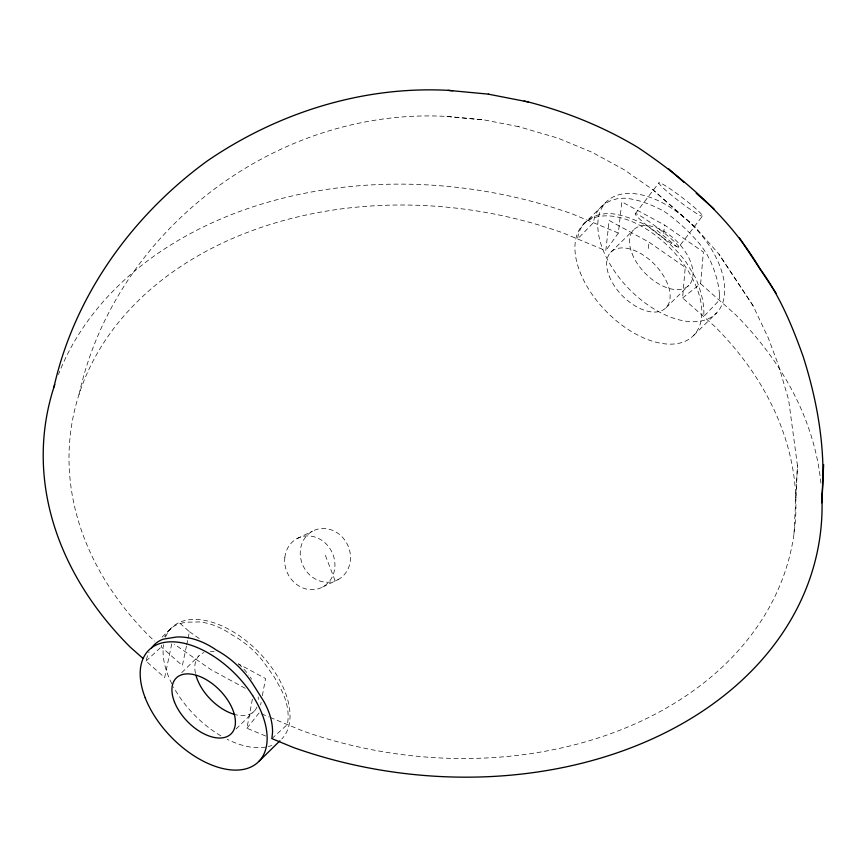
<?xml version="1.0" encoding="UTF-8"?>
<svg xmlns="http://www.w3.org/2000/svg" width="867" height="867" viewBox="0 0 867 867"><rect width="100%" height="100%" fill="white"/><g stroke="black" fill="none" stroke-linecap="round" stroke-linejoin="round"><path stroke-width="0.65" stroke-dasharray="4.33 3.25" d="M793.966 534.018L797.467 465.72L788.612 399.774L778.468 365.148L768.281 337.967L753.065 305.726L718.916 254.129L695.15 227.089L652.949 189.786L623.947 169.607L592.053 152.278L557.806 138.081L518.033 126.474M795.819 498.091L797.467 465.72M270.179 717.432L302.323 730.762A365.256 274.405 8.6 0 0 726.6 662.908A365.256 274.405 8.6 0 0 714.874 326.534L682.589 297.955L685.244 267.361L649.004 242.153L609.143 220.489L605.805 250.661L562.629 232.768A365.256 274.405 8.6 0 0 138.352 300.621A365.256 274.405 8.6 0 0 150.078 636.996L154.749 641.136M682.589 297.955L700.623 283.704L703.375 252.059L664.534 225.041L621.812 201.827L618.355 233.039L605.805 250.661M648.386 248.45L649.004 242.153M663.71 233.44L664.534 225.041M265.649 736.007L246.932 728.258L253.066 695.432M260.62 704.958L261.119 702.324M262.343 695.724L265.551 678.59L238.588 663.938M171.731 643.867L164.665 677.593L146.014 661.077L147.563 655.539A76.697 42.028 59.7 0 1 149.113 651.995M186.448 646.045L182.363 665.574L161.284 646.923A76.719 42.039 59.7 0 1 161.804 644.604M186.73 644.745L187.814 639.543M188.085 638.231L189.45 631.729L180.271 623.601L178.992 623.872A76.719 42.039 59.7 0 0 164.708 636.725M79.027 394.485C115.333 229.213 278.177 106.858 446.949 116.449L484.902 120.014M635.262 213.759L658.931 182.774M678.796 247.019A27.397 2.384 37.4 0 0 647.486 220.5A27.397 2.384 37.4 0 0 644.81 223.643A27.397 2.384 37.4 0 0 678.796 247.019L702.454 216.035A27.397 2.384 37.4 0 0 671.145 189.515A27.397 2.384 37.4 0 0 668.468 192.658A27.397 2.384 37.4 0 0 702.454 216.035M246.932 728.258L259.146 712.869M162.183 637.05L171.276 628.131M583.123 224.586L606.011 202.163M181.756 672.651L198.922 655.831M610.758 252.286L633.647 229.874M236.073 728.984L254.194 711.243M666.029 307.698L688.918 285.276M693.676 335.399L716.554 312.976M146.014 661.077L161.284 646.923M271.88 738.597L287.335 724.552A76.719 51.749 33.6 0 0 278.99 685.461L274.308 677.094L262.658 660.762A76.697 55.932 47.1 0 0 231.901 634.785A76.697 52.735 56.4 0 0 199.638 621.942L185.17 622.203L180.271 623.601M297.034 538.591L312.586 531.146M322.578 587.046L338.141 579.6M446.949 116.449L484.631 120.014L521.793 127.265M618.355 233.039L572.09 213.867A391.342 294 8.6 0 0 58.425 374.544M261.596 713.877L268.954 716.933M245.253 688.29L210.844 669.584L174.224 644.116M189.45 631.729L200.429 639.369M657.034 230.394L676.542 246.456M695.15 227.089L652.949 189.786M700.623 283.704L735.216 314.331A391.342 294 8.6 0 1 821.082 484.772M753.065 305.726L718.916 254.129M325.363 555.368L335.204 580.912A27.397 24.59 64.4 0 0 340.482 535.318A27.397 24.59 64.4 0 0 300.416 549.884A27.397 24.59 64.4 0 0 335.204 580.912M256.914 707.082A39.134 22.477 45.6 0 1 235.044 714.56M195.476 673.366A39.134 22.477 45.6 0 1 203.908 652.591M210.432 651.464A39.134 22.477 45.6 0 1 214.138 651.713M238.436 663.894A39.134 22.477 45.6 0 1 242.186 667.373M243.952 669.216A39.134 22.477 45.6 0 1 248.796 675.09M250.238 677.138A39.134 22.477 45.6 0 1 251.571 679.208M258.16 696.96A39.134 22.477 45.6 0 1 258.301 699.441M271.848 745.425A78.268 44.965 45.6 0 1 268.217 746.563M265.66 747.105A78.268 44.965 45.6 0 1 227.121 739.248M220.89 735.855A78.268 44.965 45.6 0 1 173.498 686.978M171.85 683.835A78.268 44.965 45.6 0 1 163.527 644.723M165.51 637.212A78.268 44.965 45.6 0 1 251.094 644.918A78.268 44.965 45.6 0 1 281.829 738.944M719.404 294.65L719.274 300.22L703.668 316.607A76.719 34.517 55.4 0 0 695.367 277.473L685.266 260.772L678.698 253.11A76.697 30.302 44.4 0 0 648.494 226.59A76.697 33.499 36.9 0 0 615.668 214.301C608.905 212.849 601.871 213.683 595.369 215.883A76.719 44.228 31.1 0 0 577.617 238.978L593.407 222.7L594.426 217.682A76.697 44.206 31.1 0 1 610.953 200.613L617.423 198.662L624.175 198.185A76.73 33.52 36.9 0 1 664.079 211.32A76.73 30.312 44.4 0 1 700.915 245.448L706.562 253.554L710.951 262.202A76.697 34.507 55.4 0 1 719.404 294.661M579.958 271.913A78.268 44.965 45.6 0 0 689.113 339.149A78.268 44.965 45.6 0 0 646.121 228.921A78.268 44.965 45.6 0 0 579.958 271.913M602.836 249.49A78.268 44.965 45.6 0 0 712.002 316.726A78.268 44.965 45.6 0 0 668.999 206.498A78.268 44.965 45.6 0 0 602.836 249.49M609.176 275.955A39.134 22.477 45.6 0 0 663.754 309.573A39.134 22.477 45.6 0 0 642.263 254.454A39.134 22.477 45.6 0 0 609.176 275.955M632.054 253.532A39.134 22.477 45.6 0 0 686.642 287.15A39.134 22.477 45.6 0 0 665.141 232.031A39.134 22.477 45.6 0 0 632.054 253.532M284.853 557.329A27.397 24.59 64.4 0 0 319.641 588.357A27.397 24.59 64.4 0 0 324.919 542.753A27.397 24.59 64.4 0 0 284.853 557.329"/><path stroke-width="1.3" d="M821.938 498.146C826.056 450.504 817.679 402.234 803.276 356.868C792.275 326.014 779.617 295.344 760.012 268.857C730.48 218.636 685.699 179.371 637.678 147.314C603.595 126.907 566.617 111.897 528.187 101.938L524.156 101.092M821.678 502.817L823.65 464.658M53.949 387.137C74.356 295.875 132.098 215.623 207.246 160.98C277.429 112.883 362.536 85.855 447.968 90.341L452.661 90.753M258.94 761.367L279.922 740.808M447.968 90.341L488.652 94.156M488.359 94.156L528.187 101.938M668.76 168.935L684.03 182.406M696.201 193.233L713.985 208.914M143.022 658.432L130.072 646.966A391.342 294 8.6 0 1 54.773 384.612M776.063 293.198L739.464 237.905M234.036 714.278A39.134 22.477 45.6 0 1 195.964 675.382M151.671 647.822A76.697 42.028 59.7 0 1 163.408 639.142L176.294 637.039A76.73 52.757 56.4 0 1 216.316 650.055A76.73 55.965 47.1 0 1 253.034 684.301L263.405 700.731A76.697 51.727 33.6 0 1 272.541 732.507L271.88 738.597L293.198 747.43A391.342 294 8.6 0 0 821.764 494.136M145.233 697.881A78.268 44.965 45.6 0 0 254.389 765.106A78.268 44.965 45.6 0 0 211.396 654.878A78.268 44.965 45.6 0 0 145.233 697.881M174.451 701.923A39.134 22.477 45.6 0 0 229.029 735.53A39.134 22.477 45.6 0 0 207.538 680.422A39.134 22.477 45.6 0 0 174.451 701.923"/></g></svg>
